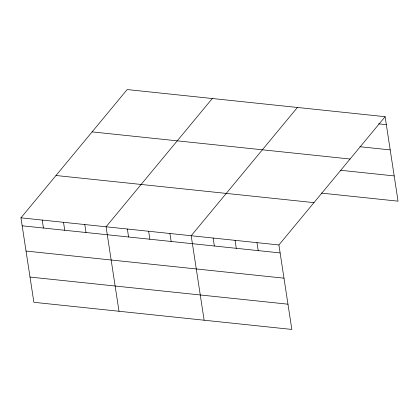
<?xml version="1.0" encoding="UTF-8"?>
<svg xmlns="http://www.w3.org/2000/svg" width="419" height="419" viewBox="0 0 419 419"><rect width="100%" height="100%" fill="white"/><g stroke="black" fill="none" stroke-linecap="round" stroke-linejoin="round"><path stroke-width="0.63" d="M385.124 116.692L278.907 244.958L291.834 329.439L33.876 302.309L20.95 217.833L127.167 89.561L385.124 116.692L398.05 201.167L321.31 193.096M212.292 98.517L106.075 226.784L119.001 311.265M297.417 107.468L191.2 235.735L204.126 320.216M378.603 123.841L386.344 124.658M359.895 146.718L390.204 149.908M92.117 131.891L350.069 159.016M340.663 170.292L394.185 175.917M55.999 175.503L313.957 202.628M20.95 217.833L278.907 244.958M22.17 225.799L280.122 252.924M26.03 251.049L283.988 278.174M30.016 277.064L287.968 304.189M256.978 242.653L258.198 250.62M235.054 240.344L236.274 248.315M213.124 238.039L214.345 246.005M169.92 233.498L171.141 241.464M148.64 231.257L149.855 239.228M127.355 229.02L128.575 236.986M84.795 224.547L86.015 232.514M63.515 222.306L64.73 230.277M42.23 220.069L43.45 228.036"/></g></svg>
